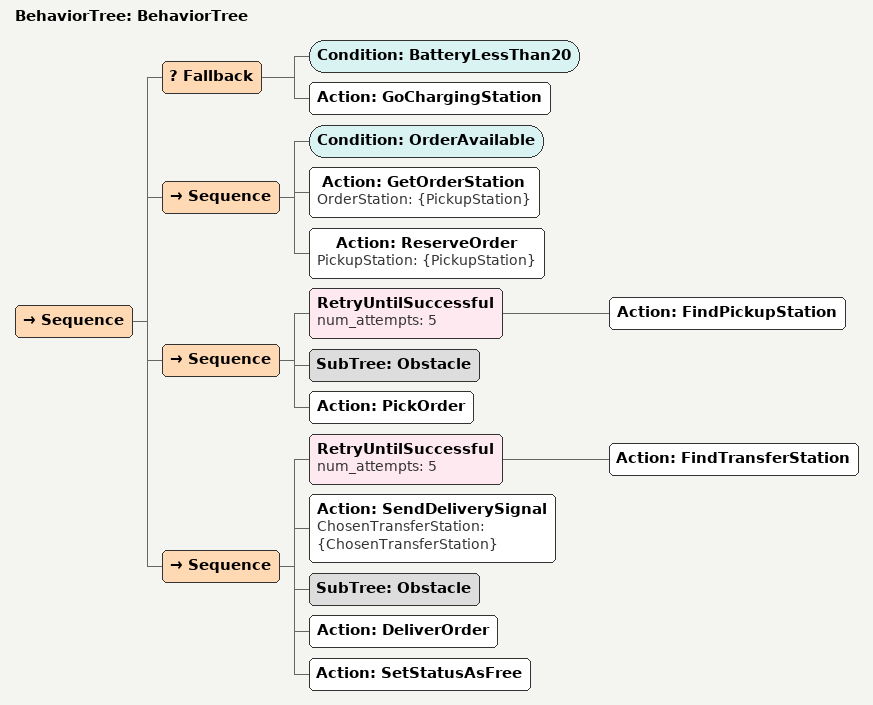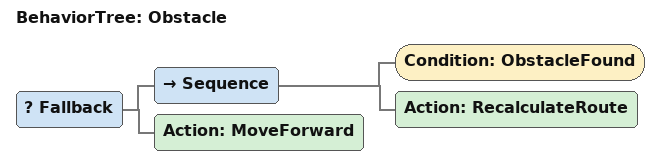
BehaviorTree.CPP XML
<?xml version="1.0"?>
<root main_tree_to_execute="BehaviorTree">
    <BehaviorTree ID="BehaviorTree">
        <Sequence>
            <Fallback>
                <Condition ID="BatteryLessThan20"/>
                <Action ID="GoChargingStation"/>
            </Fallback>
            <Sequence>
                <Condition ID="OrderAvailable"/>
                <Action ID="GetOrderStation" OrderStation="{PickupStation}"/>
                <Action ID="ReserveOrder" PickupStation="{PickupStation}"/>
            </Sequence>
            <Sequence>
                <RetryUntilSuccessful num_attempts="5">
                    <Action ID="FindPickupStation"/>
                </RetryUntilSuccessful>
                <SubTree ID="Obstacle"/>
                <Action ID="PickOrder"/>
            </Sequence>
            <Sequence>
                <RetryUntilSuccessful num_attempts="5">
                    <Action ID="FindTransferStation"/>
                </RetryUntilSuccessful>
                <Action ChosenTransferStation="{ChosenTransferStation}" ID="SendDeliverySignal"/>
                <SubTree ID="Obstacle"/>
                <Action ID="DeliverOrder"/>
                <Action ID="SetStatusAsFree"/>
            </Sequence>
        </Sequence>
    </BehaviorTree>
    <BehaviorTree ID="Obstacle">
        <Fallback>
            <Sequence>
                <Condition ID="ObstacleFound"/>
                <Action ID="RecalculateRoute"/>
            </Sequence>
            <Action ID="MoveForward"/>
        </Fallback>
    </BehaviorTree>
</root>
